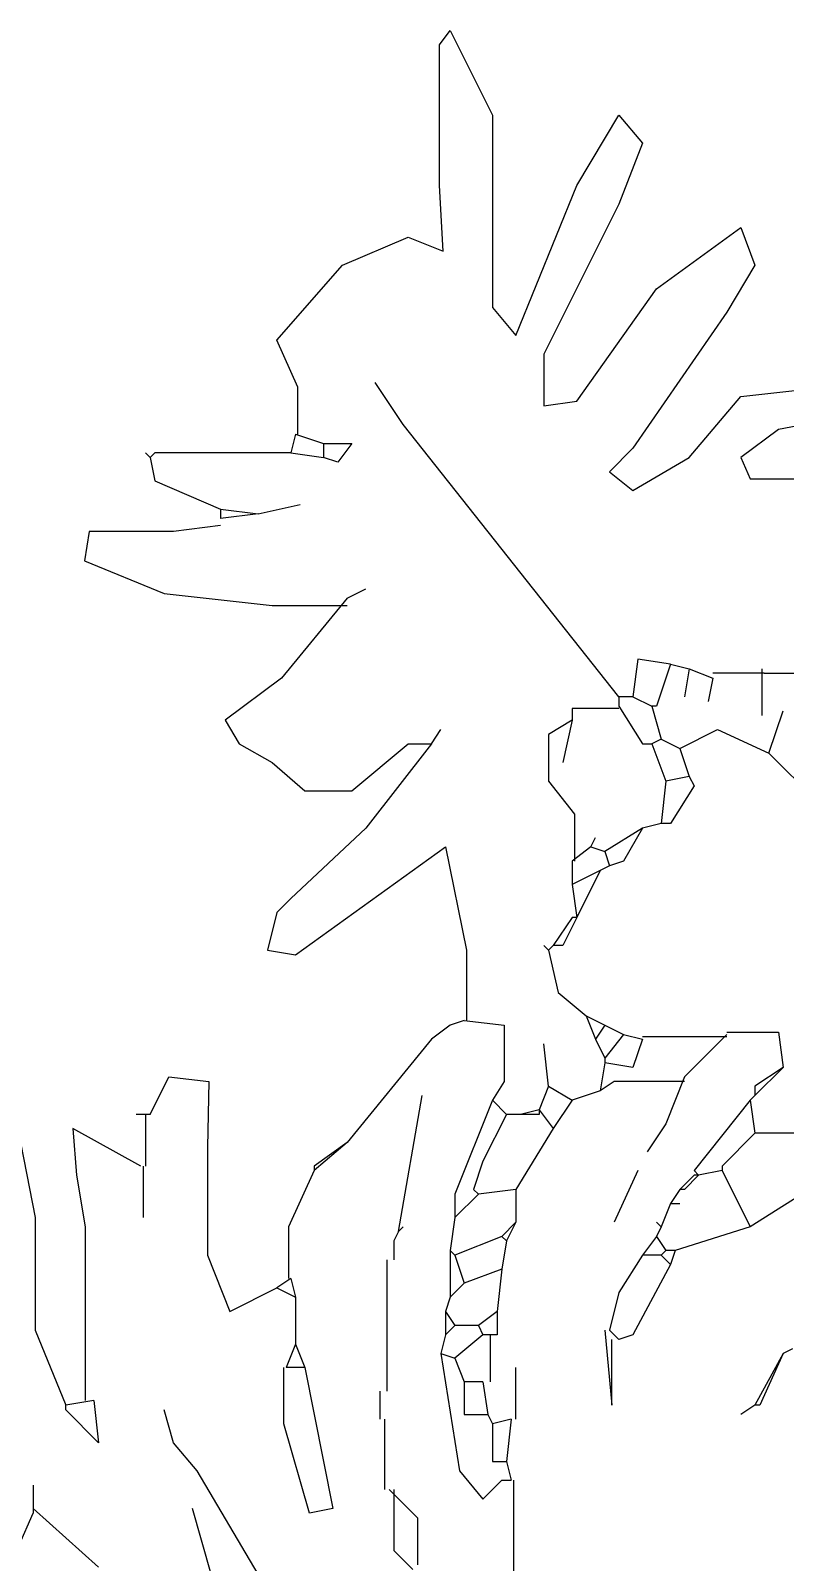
# Model space of a CAD drawing. Header units: metres. Extents: x 1769 to 3632, y 809 to 2652.
# Drawn here: x 2678.2862 to 2678.4174, y 1872.3662 to 1872.6323 of the extents above; entities that cross this region are included whole.
import ezdxf

# ---------------------------------------------------------------- set-up
doc = ezdxf.new("R2010")
doc.units = ezdxf.units.M
doc.header["$LTSCALE"] = 10
doc.layers.add('L-PLNT', color=66, linetype='Continuous')

# ---------------------------------------------------------------- blocks, each defined once
blk = doc.blocks.new('GARRA DE LEON')
at = {"layer": 'L-PLNT', "color": 65, "linetype": 'Continuous'}
for p, q in [((1270.7075, 333.8622), (1270.7075, 333.9947)), ((1270.4403, 333.945), (1270.4238, 333.8871)), ((1270.4818, 333.945), (1270.4279, 333.8539)), ((1270.283, 333.8871), (1270.341, 333.9388)), ((1270.6018, 333.9243), (1270.6184, 333.9409)), ((1270.6225, 333.8953), (1270.6225, 333.9368)), ((1270.2705, 333.9202), (1270.283, 333.8912)), ((1270.6018, 333.8705), (1270.6018, 333.9243)), ((1270.283, 333.8871), (1270.283, 333.8912)), ((1270.5273, 333.8912), (1270.5045, 333.8125)), ((1270.548, 333.8871), (1270.5273, 333.8912)), ((1270.5977, 333.8705), (1270.6225, 333.8953)), ((1270.283, 333.8664), (1270.283, 333.8871)), ((1270.283, 333.8664), (1270.283, 333.8871)), ((1270.5232, 333.7628), (1270.548, 333.8871)), ((1270.6598, 333.8539), (1270.6805, 333.8788)), ((1270.6805, 333.8788), (1270.6971, 333.8622)), ((1270.5936, 333.8084), (1270.5936, 333.8705)), ((1270.6971, 333.8622), (1270.7053, 333.8622)), ((1270.7012, 333.8457), (1270.7053, 333.8622)), ((1270.4279, 333.8539), (1270.4072, 333.8291)), ((1270.6432, 333.7504), (1270.6598, 333.8539)), ((1270.6888, 333.8125), (1270.6888, 333.8457)), ((1270.6888, 333.8457), (1270.7012, 333.8457)), ((1270.7053, 333.8084), (1270.7012, 333.8457)), ((1270.341, 333.8291), (1270.312, 333.8001)), ((1270.3368, 333.7918), (1270.341, 333.8291)), ((1270.4072, 333.8291), (1270.3989, 333.8001)), ((1270.5045, 333.8125), (1270.5045, 333.7628)), ((1270.5894, 333.7835), (1270.5894, 333.8084)), ((1270.5894, 333.7835), (1270.5894, 333.8084)), ((1270.6847, 333.8042), (1270.6888, 333.8125)), ((1270.7053, 333.8084), (1270.6888, 333.8125)), ((1270.7095, 333.8084), (1270.7095, 333.7628)), ((1270.285, 333.7297), (1270.312, 333.796)), ((1270.312, 333.8001), (1270.312, 333.796)), ((1270.3368, 333.7918), (1270.312, 333.796)), ((1270.6639, 333.7753), (1270.6639, 333.8042)), ((1270.6639, 333.8042), (1270.6847, 333.8042)), ((1270.6805, 333.7753), (1270.6847, 333.8042)), ((1270.7882, 333.7297), (1270.7944, 333.796)), ((1270.7944, 333.796), (1270.7944, 333.738)), ((1270.9207, 333.796), (1270.9083, 333.8042)), ((1270.9456, 333.7504), (1270.9207, 333.796)), ((1270.9249, 333.796), (1270.9207, 333.796)), ((1270.9456, 333.7504), (1270.9249, 333.796)), ((1270.329, 333.6386), (1270.329, 333.7918)), ((1270.5956, 333.6676), (1270.5956, 333.7835)), ((1270.6557, 333.7545), (1270.6639, 333.7753)), ((1270.6805, 333.7753), (1270.6639, 333.7753)), ((1270.6867, 333.7338), (1270.6867, 333.7753)), ((1270.5149, 333.7421), (1270.5066, 333.7628)), ((1270.5232, 333.7628), (1270.5066, 333.7628)), ((1270.5149, 333.7421), (1270.5232, 333.7628)), ((1270.6432, 333.7504), (1270.6557, 333.7545)), ((1270.6805, 333.7338), (1270.6557, 333.7545)), ((1270.5149, 333.7007), (1270.5149, 333.7421)), ((1270.6474, 333.7338), (1270.6432, 333.7504)), ((1270.9538, 333.7463), (1270.9456, 333.7504)), ((1270.285, 333.6303), (1270.285, 333.7297)), ((1270.6474, 333.7131), (1270.6474, 333.7338)), ((1270.6557, 333.7256), (1270.6474, 333.7338)), ((1270.6474, 333.7131), (1270.6557, 333.7256)), ((1270.6764, 333.7256), (1270.6557, 333.7256)), ((1270.6764, 333.7256), (1270.6805, 333.7338)), ((1270.6929, 333.7131), (1270.6764, 333.7256)), ((1270.6929, 333.7338), (1270.6805, 333.7338)), ((1270.6929, 333.7131), (1270.6929, 333.7338)), ((1270.7923, 333.7297), (1270.8006, 333.738)), ((1270.8006, 333.6966), (1270.7923, 333.7297)), ((1270.813, 333.7338), (1270.8006, 333.738)), ((1270.8462, 333.6717), (1270.813, 333.7338)), ((1270.4372, 333.6634), (1270.4569, 333.7131)), ((1270.4569, 333.7131), (1270.4983, 333.6924)), ((1270.6515, 333.7007), (1270.6474, 333.7131)), ((1270.6971, 333.6759), (1270.6929, 333.7131)), ((1270.4983, 333.6924), (1270.5149, 333.7007)), ((1270.5107, 333.6841), (1270.5149, 333.7007)), ((1270.6515, 333.6593), (1270.6515, 333.7007)), ((1270.6639, 333.6883), (1270.6515, 333.7007)), ((1270.5107, 333.6841), (1270.4983, 333.6924)), ((1270.6557, 333.6634), (1270.6639, 333.6883)), ((1270.6971, 333.6759), (1270.6639, 333.6883)), ((1270.8213, 333.6634), (1270.8006, 333.6966)), ((1270.5087, 333.6386), (1270.5087, 333.6841)), ((1270.7012, 333.651), (1270.6971, 333.6759)), ((1270.8379, 333.6634), (1270.8462, 333.6717)), ((1270.8503, 333.6593), (1270.8462, 333.6717)), ((1270.4372, 333.5682), (1270.4372, 333.6634)), ((1270.6018, 333.651), (1270.6018, 333.6676)), ((1270.6018, 333.651), (1270.6018, 333.6676)), ((1270.6515, 333.6593), (1270.6557, 333.6634)), ((1270.6557, 333.6303), (1270.6515, 333.6593)), ((1270.6971, 333.6469), (1270.6557, 333.6634)), ((1270.8337, 333.6469), (1270.8213, 333.6634)), ((1270.8379, 333.6634), (1270.8213, 333.6634)), ((1270.8337, 333.6469), (1270.842, 333.6593)), ((1270.842, 333.6593), (1270.8379, 333.6634)), ((1270.8503, 333.6593), (1270.842, 333.6593)), ((1270.9166, 333.6386), (1270.8503, 333.6593)), ((1270.606, 333.6427), (1270.6018, 333.651)), ((1270.6971, 333.6469), (1270.7012, 333.651)), ((1270.7095, 333.6345), (1270.6971, 333.6469)), ((1270.7095, 333.6345), (1270.7012, 333.651)), ((1270.8379, 333.6386), (1270.8337, 333.6469)), ((1270.3213, 333.593), (1270.329, 333.6386)), ((1270.5314, 333.5889), (1270.5087, 333.6386)), ((1270.606, 333.6427), (1270.6267, 333.5226)), ((1270.606, 333.6427), (1270.6101, 333.6386)), ((1270.7095, 333.6055), (1270.7095, 333.6345)), ((1270.8172, 333.5889), (1270.7965, 333.6345)), ((1270.8379, 333.6386), (1270.8337, 333.6345)), ((1270.8462, 333.6179), (1270.8379, 333.6386)), ((1270.8917, 333.5889), (1270.9166, 333.6386)), ((1271.0077, 333.5806), (1270.9166, 333.6386)), ((1270.2622, 333.5144), (1270.285, 333.6303)), ((1270.3803, 333.5848), (1270.3803, 333.6303)), ((1270.6557, 333.6096), (1270.6557, 333.6303)), ((1270.6764, 333.6096), (1270.6557, 333.6303)), ((1270.8545, 333.6055), (1270.8462, 333.6179)), ((1270.8462, 333.6179), (1270.8545, 333.6179)), ((1270.6888, 333.5268), (1270.6557, 333.6096)), ((1270.6722, 333.6055), (1270.6764, 333.6096)), ((1270.6805, 333.5806), (1270.6722, 333.6055)), ((1270.7095, 333.6055), (1270.6764, 333.6096)), ((1270.7426, 333.5516), (1270.7095, 333.6055)), ((1270.8586, 333.6055), (1270.8545, 333.6055)), ((1270.8669, 333.593), (1270.8545, 333.6055)), ((1270.871, 333.593), (1270.8586, 333.6055)), ((1270.3182, 333.5516), (1270.3213, 333.593)), ((1270.8669, 333.5889), (1270.871, 333.593)), ((1270.871, 333.593), (1270.8669, 333.593)), ((1270.8917, 333.5889), (1270.871, 333.593)), ((1270.3782, 333.5848), (1270.3182, 333.5516)), ((1270.3824, 333.5392), (1270.3824, 333.5848)), ((1270.5604, 333.5641), (1270.5314, 333.5889)), ((1270.5314, 333.5848), (1270.5314, 333.5889)), ((1270.5604, 333.5641), (1270.5314, 333.5848)), ((1270.7012, 333.5392), (1270.6805, 333.5806)), ((1270.9166, 333.5268), (1270.8669, 333.5889)), ((1270.8917, 333.5848), (1270.8917, 333.5889)), ((1270.9207, 333.5558), (1270.8917, 333.5848)), ((1270.4383, 333.5102), (1270.4372, 333.5682)), ((1270.635, 333.4729), (1270.5604, 333.5641)), ((1270.842, 333.5475), (1270.8255, 333.5723)), ((1270.7302, 333.5351), (1270.7426, 333.5516)), ((1270.7592, 333.5268), (1270.7426, 333.5516)), ((1270.9166, 333.5268), (1270.9207, 333.5558)), ((1270.9994, 333.5558), (1270.9207, 333.5558)), ((1270.3865, 333.5392), (1270.3741, 333.5392)), ((1270.3865, 333.5392), (1270.403, 333.5061)), ((1270.6888, 333.5268), (1270.7012, 333.5392)), ((1270.7136, 333.5392), (1270.7012, 333.5392)), ((1270.7302, 333.5351), (1270.7136, 333.5392)), ((1270.7302, 333.5392), (1270.7136, 333.5392)), ((1270.7302, 333.5351), (1270.7302, 333.5392)), ((1270.8586, 333.5061), (1270.842, 333.5475)), ((1270.6992, 333.5102), (1270.6888, 333.5268)), ((1270.7385, 333.5144), (1270.7302, 333.5351)), ((1270.7385, 333.5144), (1270.7592, 333.5268)), ((1270.7841, 333.5185), (1270.7592, 333.5268)), ((1270.9207, 333.5226), (1270.9166, 333.5268)), ((1270.403, 333.5061), (1270.4383, 333.5102)), ((1270.6992, 333.4605), (1270.6992, 333.5102)), ((1270.7385, 333.5144), (1270.7343, 333.4771)), ((1270.7882, 333.4937), (1270.7841, 333.5185)), ((1270.7965, 333.5102), (1270.7841, 333.5185)), ((1270.8586, 333.5102), (1270.7965, 333.5102)), ((1270.9207, 333.5144), (1270.9207, 333.5226)), ((1270.9456, 333.4978), (1270.9207, 333.5226)), ((1270.9456, 333.4978), (1270.9207, 333.5144)), ((1270.813, 333.4978), (1270.7882, 333.4937)), ((1270.8213, 333.4729), (1270.813, 333.4978)), ((1270.8959, 333.4688), (1270.8586, 333.5061)), ((1270.9414, 333.4667), (1270.9456, 333.4978)), ((1270.7799, 333.4729), (1270.7882, 333.4895)), ((1270.7882, 333.4895), (1270.7882, 333.4937)), ((1270.8047, 333.4688), (1270.7882, 333.4895)), ((1270.6515, 333.4605), (1270.635, 333.4729)), ((1270.6515, 333.4605), (1270.635, 333.4729)), ((1270.7716, 333.4522), (1270.7799, 333.4729)), ((1270.7882, 333.4605), (1270.7799, 333.4729)), ((1270.7882, 333.4605), (1270.8047, 333.4688)), ((1270.8047, 333.4688), (1270.8213, 333.4729)), ((1270.8959, 333.4709), (1270.8213, 333.4709)), ((1270.6639, 333.4564), (1270.6515, 333.4605)), ((1270.6639, 333.4564), (1270.6992, 333.4605)), ((1270.666, 333.3943), (1270.666, 333.4564)), ((1270.7716, 333.4522), (1270.7882, 333.4605)), ((1270.8959, 333.4667), (1270.9414, 333.4667)), ((1270.7468, 333.4315), (1270.7716, 333.4522)), ((1270.7385, 333.3943), (1270.7468, 333.4315)), ((1270.49, 333.3943), (1270.5149, 333.3984)), ((1270.4983, 333.3611), (1270.49, 333.3943)), ((1270.5149, 333.3984), (1270.6474, 333.3032)), ((1270.6474, 333.3032), (1270.666, 333.3943)), ((1270.7385, 333.3943), (1270.7343, 333.3901)), ((1270.7426, 333.3901), (1270.7385, 333.3943)), ((1270.7509, 333.3901), (1270.7426, 333.3901)), ((1270.7592, 333.3653), (1270.7426, 333.3901)), ((1270.7633, 333.3653), (1270.7509, 333.3901)), ((1270.5107, 333.3487), (1270.4983, 333.3611)), ((1270.5107, 333.3487), (1270.4983, 333.3611)), ((1270.7592, 333.3363), (1270.7633, 333.3653)), ((1270.7633, 333.3653), (1270.7592, 333.3653)), ((1270.7841, 333.3239), (1270.7633, 333.3653)), ((1270.577, 333.2866), (1270.5107, 333.3487)), ((1270.7592, 333.3156), (1270.7592, 333.3363)), ((1270.7841, 333.3239), (1270.7592, 333.3363)), ((1270.7923, 333.3197), (1270.7841, 333.3239)), ((1270.7758, 333.3032), (1270.7592, 333.3156)), ((1270.7613, 333.2742), (1270.7613, 333.3156)), ((1270.7758, 333.3032), (1270.7882, 333.3073)), ((1270.7882, 333.3073), (1270.7923, 333.3197)), ((1270.8213, 333.2866), (1270.7882, 333.3073)), ((1270.8047, 333.3156), (1270.7923, 333.3197)), ((1270.8213, 333.2866), (1270.8047, 333.3156)), ((1270.7758, 333.3032), (1270.7799, 333.2949)), ((1270.635, 333.2121), (1270.577, 333.2866)), ((1270.8379, 333.2825), (1270.8213, 333.2866)), ((1270.8462, 333.2825), (1270.8379, 333.2825)), ((1270.842, 333.2452), (1270.8379, 333.2825)), ((1270.8669, 333.2493), (1270.8462, 333.2825)), ((1270.7385, 333.2452), (1270.7613, 333.2742)), ((1270.4942, 333.2286), (1270.5232, 333.2535)), ((1270.5232, 333.2535), (1270.5646, 333.2535)), ((1270.5646, 333.2535), (1270.6143, 333.2121)), ((1270.9745, 333.2617), (1270.9331, 333.2203)), ((1270.7385, 333.2038), (1270.7385, 333.2452)), ((1270.8296, 333.2121), (1270.842, 333.2452)), ((1270.8627, 333.241), (1270.842, 333.2452)), ((1270.8545, 333.2162), (1270.8627, 333.241)), ((1270.8627, 333.241), (1270.8669, 333.2493)), ((1270.4652, 333.2121), (1270.4942, 333.2286)), ((1270.7592, 333.1913), (1270.7509, 333.2286)), ((1270.4528, 333.1913), (1270.4652, 333.2121)), ((1270.6143, 333.2121), (1270.635, 333.2121)), ((1270.635, 333.2121), (1270.6432, 333.1996)), ((1270.8006, 333.1789), (1270.8213, 333.2121)), ((1270.8213, 333.2121), (1270.8296, 333.2121)), ((1270.8379, 333.2079), (1270.8296, 333.2121)), ((1270.8379, 333.2079), (1270.8545, 333.2162)), ((1270.8545, 333.2162), (1270.8876, 333.1996)), ((1270.8876, 333.1996), (1270.9331, 333.2203)), ((1270.9331, 333.2203), (1270.9456, 333.1831)), ((1270.7592, 333.1913), (1270.7385, 333.2038)), ((1270.8296, 333.1789), (1270.8379, 333.2079)), ((1270.5024, 333.1541), (1270.4528, 333.1913)), ((1270.7592, 333.181), (1270.7592, 333.1913)), ((1270.9269, 333.1458), (1270.9269, 333.1872)), ((1270.8006, 333.181), (1270.7592, 333.181)), ((1270.8006, 333.1748), (1270.8006, 333.1789)), ((1270.8006, 333.1706), (1270.8006, 333.1748)), ((1270.813, 333.1706), (1270.8296, 333.1789)), ((1270.8337, 333.1789), (1270.8296, 333.1789)), ((1270.8462, 333.1417), (1270.8337, 333.1789)), ((1270.8834, 333.1541), (1270.8793, 333.1748)), ((1270.8006, 333.1706), (1270.6101, 332.9304)), ((1270.813, 333.1706), (1270.8006, 333.1706)), ((1270.8172, 333.1375), (1270.813, 333.1706)), ((1270.8627, 333.1458), (1270.8586, 333.1706)), ((1270.5604, 333.0837), (1270.5024, 333.1541)), ((1270.8462, 333.1417), (1270.8627, 333.1458)), ((1270.8627, 333.1458), (1270.8834, 333.1541)), ((1270.929, 333.1499), (1270.8834, 333.1499)), ((1270.929, 333.1499), (1270.9828, 333.1499)), ((1270.8462, 333.1417), (1270.8172, 333.1375)), ((1270.3285, 333.0505), (1270.3989, 333.0795)), ((1270.3989, 333.0795), (1270.4942, 333.0899)), ((1270.4942, 333.0899), (1270.5604, 333.0899)), ((1270.5604, 333.0837), (1270.577, 333.0754)), ((1270.3326, 333.0247), (1270.3285, 333.0505)), ((1270.4072, 333.0247), (1270.3326, 333.0247)), ((1270.4486, 333.0195), (1270.4072, 333.0247)), ((1270.4486, 333.005), (1270.4486, 333.0133)), ((1270.4818, 333.0091), (1270.4486, 333.0133)), ((1270.4486, 333.005), (1270.4818, 333.0091)), ((1270.4818, 333.0091), (1270.519, 333.0009)), ((1270.3906, 332.9801), (1270.4486, 333.005)), ((1270.7923, 332.9719), (1270.813, 332.9884)), ((1270.813, 332.9884), (1270.8627, 332.9594)), ((1270.3865, 332.9594), (1270.3906, 332.9801)), ((1270.813, 332.9512), (1270.7923, 332.9719)), ((1270.9083, 332.9594), (1270.9166, 332.9781)), ((1270.9166, 332.9781), (1270.9994, 332.9781)), ((1270.3865, 332.9594), (1270.3824, 332.9553)), ((1270.3906, 332.9553), (1270.3865, 332.9594)), ((1270.5107, 332.9553), (1270.3906, 332.9553)), ((1270.5107, 332.9553), (1270.5397, 332.9594)), ((1270.5149, 332.9387), (1270.5107, 332.9553)), ((1270.5522, 332.9636), (1270.5397, 332.9594)), ((1270.5397, 332.947), (1270.5397, 332.9594)), ((1270.5646, 332.947), (1270.5522, 332.9636)), ((1270.8627, 332.9594), (1270.9083, 332.9056)), ((1270.9414, 332.9346), (1270.9083, 332.9594)), ((1270.5149, 332.9387), (1270.5397, 332.947)), ((1270.5397, 332.947), (1270.5646, 332.947)), ((1270.8959, 332.8311), (1270.813, 332.9512)), ((1270.5169, 332.9387), (1270.5169, 332.8973)), ((1270.6101, 332.9304), (1270.5853, 332.8932)), ((1271.0284, 332.918), (1270.9414, 332.9346)), ((1270.7343, 332.8683), (1270.7343, 332.9139)), ((1270.7343, 332.9139), (1270.7633, 332.9097)), ((1270.7633, 332.9097), (1270.8337, 332.8104)), ((1270.9083, 332.9056), (1270.9994, 332.8953)), ((1270.5169, 332.8973), (1270.4983, 332.8559)), ((1270.8006, 332.7358), (1270.7343, 332.8683)), ((1270.4983, 332.8559), (1270.5563, 332.7896)), ((1270.6888, 332.8269), (1270.7095, 332.8518)), ((1270.7095, 332.8518), (1270.7633, 332.7192)), ((1270.6888, 332.6571), (1270.6888, 332.8269)), ((1270.9207, 332.7896), (1270.8959, 332.8311)), ((1270.8337, 332.8104), (1270.9083, 332.7565)), ((1270.5563, 332.7896), (1270.6143, 332.7648)), ((1270.9083, 332.7565), (1270.9207, 332.7896)), ((1270.6143, 332.7648), (1270.6453, 332.7772)), ((1270.6453, 332.7772), (1270.6422, 332.7192)), ((1270.8213, 332.682), (1270.8006, 332.7358)), ((1270.6422, 332.7192), (1270.6422, 332.595)), ((1270.7633, 332.7192), (1270.8006, 332.6571)), ((1270.8006, 332.6571), (1270.8213, 332.682)), ((1270.6515, 332.5826), (1270.6888, 332.6571)), ((1270.6422, 332.595), (1270.6515, 332.5826))]:
    blk.add_line(p, q, dxfattribs=at)

msp = doc.modelspace()

# ---------------------------------------------------------------- block references
at = {"layer": 'L-PLNT', "color": 173, "xscale": -0.1967723582811821, "yscale": 0.1967723582811821, "zscale": 0.1967723582811821, "rotation": 180}
msp.add_blockref('GARRA DE LEON', (2428.33006, 1938.07532), dxfattribs=at)

doc.saveas('drawing.dxf')
